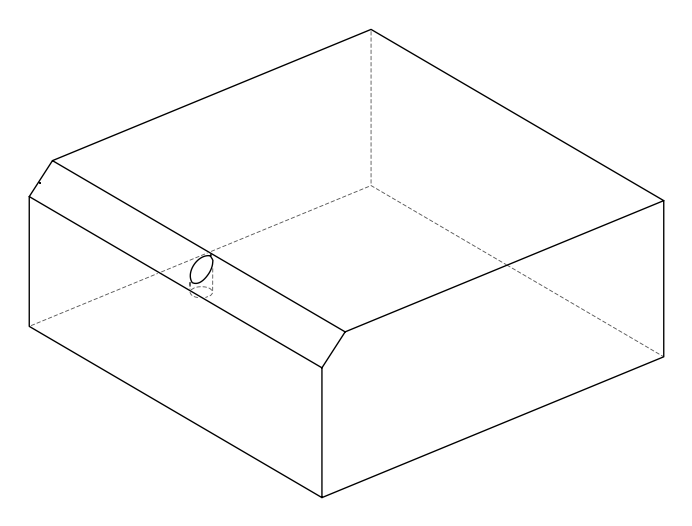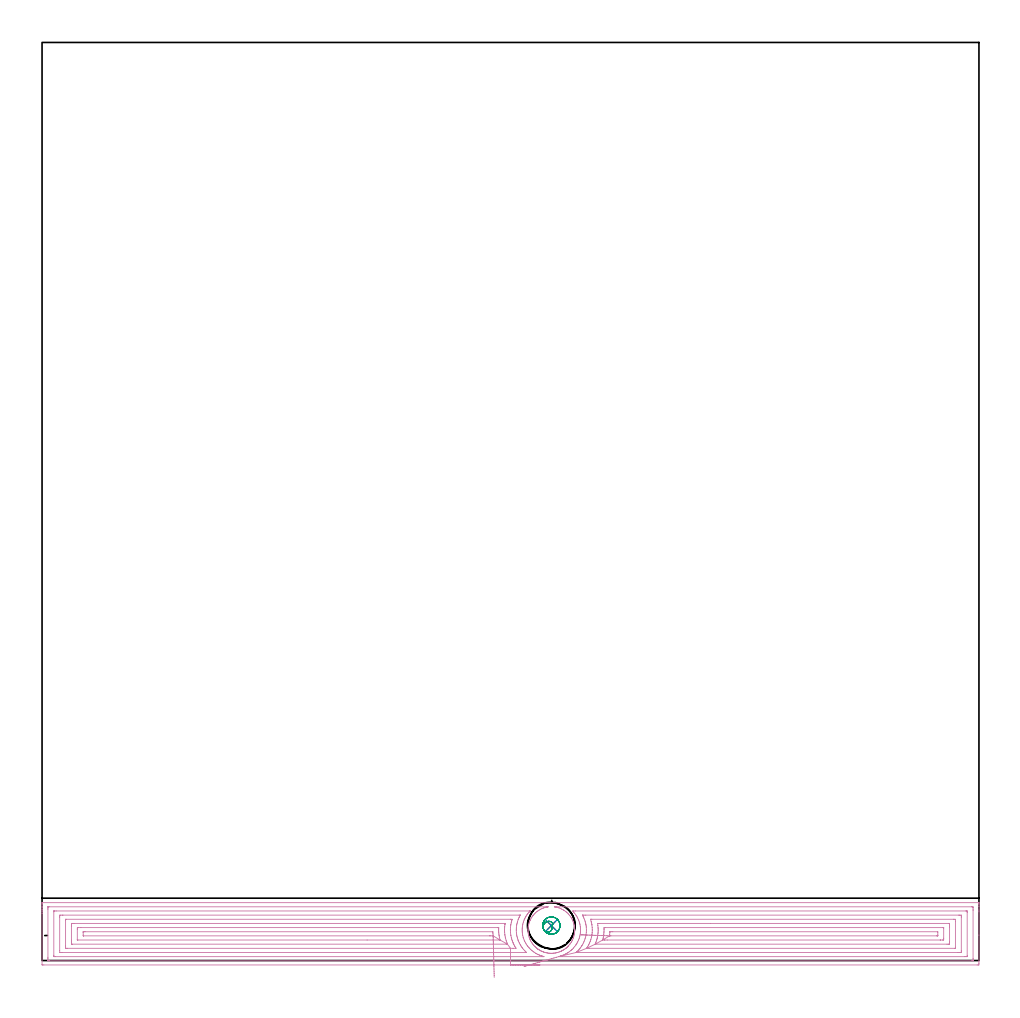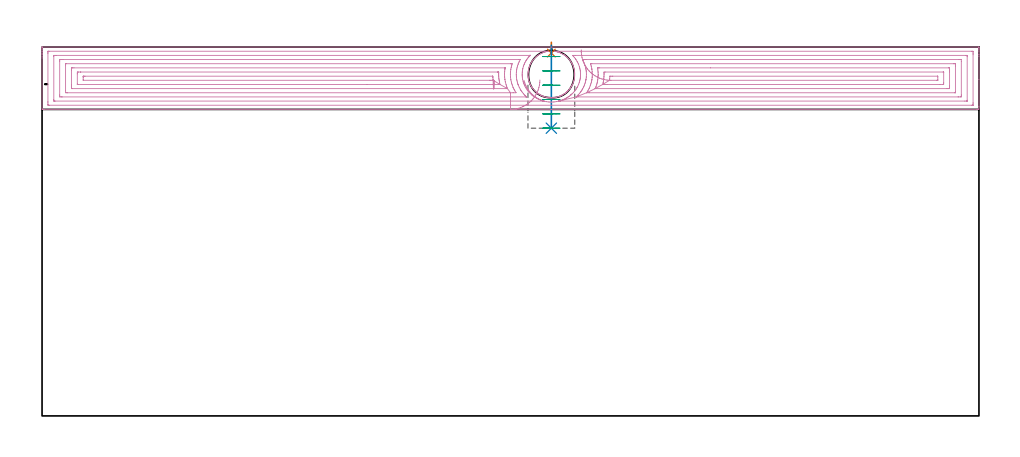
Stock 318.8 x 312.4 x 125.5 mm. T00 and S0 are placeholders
(PLAN: 4 operations, 3 tool changes, 21.4 min)
(1 SPOT_DRILL | STEP1POCKET | NXT0321_9005460120000 | 0.03 min | 76 mm3)
(2 DRILL_BLIND_HOLE_INTO_CENTER | STEP1POCKET | NXT0301_128 | 0.11 min | 2919 mm3)
(3 MILL_ROUGH_BLIND_HOLE_CONTOUR | STEP1POCKET | NXT0201_013 | Spiral | 0.73 min | 2484 mm3)
(4 AREA_MILL | FG_CHAMFER_SURFACE | UGT0205_001 | 20.49 min | 69795 mm3)
(TOOL NXT0321_9005460120000 | NC Spot Drill, 142deg, 12mm, Carbide, Uncoated | D12 PA142 FL30 Z2)
(TOOL NXT0301_128 | Carbide Drill 12mm [861.1-1200-036A1-GP GC34] | D12 PA150 FL37.4 Z2)
(TOOL NXT0201_013 | ENDMILL 10mm | D10 FL30 Z4)
(TOOL UGT0205_001 | Chamfer Mill 20 x 3 x 45 deg. | D20 FL50 Z2)
(OP 1 SPOT_DRILL)
G17 G21 G94 G90
T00 M6
G54
G17 G0 G90 X173.3 Y11.9 S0 M3
G43 Z135.5 H0
G94 G81 G98 Z123.466 F250. R127.15
G80
M5
M2
(OP 2 DRILL_BLIND_HOLE_INTO_CENTER)
G17 G21 G94 G90
T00 M6
G54
G17 G0 G90 X173.3 Y11.9 S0 M3
G43 Z135.5 H1
G94 G81 G98 Z97.9 F250. R126.15
G80
M5
M2
(OP 3 MILL_ROUGH_BLIND_HOLE_CONTOUR)
G17 G21 G94 G90
T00 M6
G54
G17 G0 G90 X173.3 Y11.9 S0 M3
G43 Z135.5 H0
Z122.275
G94 G3 X173.756 Y12.508 R0.475 F250.
X172.888 Y13.316 R1.157
X170.854 Y12.513 R1.971
X170.809 Y10.319 R1.984
X174.881 Y9.409 R2.95
X170.809 Y10.319 R-2.95
X172.845 Y9.864 R1.475
X173.3 Y11.9 R1.475
G0 Z117.4
G3 X173.756 Y12.508 R0.475
X172.888 Y13.316 R1.157
X170.854 Y12.513 R1.971
X170.809 Y10.319 R1.984
X174.881 Y9.409 R2.95
X170.809 Y10.319 R-2.95
X172.845 Y9.864 R1.475
X173.3 Y11.9 R1.475
G0 Z112.525
G3 X173.756 Y12.508 R0.475
X172.888 Y13.316 R1.157
X170.854 Y12.513 R1.971
X170.809 Y10.319 R1.984
X174.881 Y9.409 R2.95
X170.809 Y10.319 R-2.95
X172.845 Y9.864 R1.475
X173.3 Y11.9 R1.475
G0 Z107.65
G3 X173.756 Y12.508 R0.475
X172.888 Y13.316 R1.157
X170.854 Y12.513 R1.971
X170.809 Y10.319 R1.984
X174.881 Y9.409 R2.95
X170.809 Y10.319 R-2.95
X172.845 Y9.864 R1.475
X173.3 Y11.9 R1.475
G0 Z102.775
G3 X173.756 Y12.508 R0.475
X172.888 Y13.316 R1.157
X170.854 Y12.513 R1.971
X170.809 Y10.319 R1.984
X174.881 Y9.409 R2.95
X170.809 Y10.319 R-2.95
X172.845 Y9.864 R1.475
X173.3 Y11.9 R1.475
G0 Z97.9
G3 X173.756 Y12.508 R0.475
X172.888 Y13.316 R1.157
X170.854 Y12.513 R1.971
X170.809 Y10.319 R1.984
X174.881 Y9.409 R2.95
X170.809 Y10.319 R-2.95
X172.845 Y9.864 R1.475
X173.3 Y11.9 R1.475
G0 Z135.5
M5
M2
(OP 4 AREA_MILL)
G17 G21 G94 G90
T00 M6
G54
G17 G0 G90 X169.4 Y-1.5 S1061 M3
G43 Z135.5 H0
Z114.3
G94 G1 X169.362 Z113.428 F250.
X169.248 Z112.564
X169.059 Z111.712
X168.797 Z110.88
X168.463 Z110.074
X168.06 Z109.3
X167.592 Z108.564
X167.06 Z107.872
X166.471 Z107.229
X165.828 Z106.64
X165.136 Z106.109
X164.4 Z105.64
X163.626 Z105.237
X162.82 Z104.903
X161.988 Z104.641
X161.137 Z104.452
X160.272 Z104.338
X159.4 Z104.3
X0.601
X0.168 Y-1.496 Z104.302
X0.01 Y-1.491 Z104.306
X0. Y-1.33 Z104.467
Y16.002 Z121.797
Y16.596 Z122.39
Y17.172 Z122.969
Y17.478 Z123.274
Y18.054 Z123.85
Y18.36 Z124.155
Y18.972 Z124.771
Y19.382 Z125.181
Y19.694 Z125.484
X0.007 Y19.697 Z125.488
X0.154 Y19.7 Z125.5
X318.645
X318.793 Y19.697 Z125.488
X318.8 Y19.694 Z125.484
Y19.382 Z125.181
Y18.972 Z124.771
Y18.36 Z124.155
Y17.172 Z122.969
Y16.596 Z122.39
Y8.654 Z114.452
Y-0.448 Z105.349
X318.796 Y-1.042 Z104.755
X318.791 Y-1.491 Z104.306
X318.658 Y-1.495 Z104.302
X318.199 Y-1.5 Z104.3
X159.4
Y-0.086 Z105.714
X2.385 Y-0.085 Z105.715
X2.309 Y-0.084 Z105.716
X2.019 Y-0.079 Z105.721
X2.01 Y0.015 Z105.815
X2.003 Y0.218 Z106.018
X2.001 Y0.722 Z106.522
X2. Y1.103 Z106.903
Y17.478 Z123.278
X2.002 Y17.857 Z123.657
X2.01 Y18.239 Z124.039
X2.012 Y18.28 Z124.08
X2.029 Y18.281 Z124.081
X2.079 Y18.284 Z124.084
X2.181 Y18.285 Z124.085
X2.385 Y18.286 Z124.086
X171.903
X171.966 Y18.285 Z124.085
X172.256 Y18.279 Z124.079
X172.014 Y18.238 Z124.038
X171.914 Y18.221 Z124.021
X171.468 Y18.131 Z123.931
X171.19 Y18.063 Z123.863
X170.574 Y17.857 Z123.657
X170.124 Y17.679 Z123.479
X169.68 Y17.47 Z123.27
X169.168 Y17.185 Z122.985
X168.786 Y16.937 Z122.737
X168.378 Y16.632 Z122.432
X167.984 Y16.307 Z122.107
X167.892 Y16.223 Z122.023
X167.511 Y15.834 Z121.634
X167.149 Y15.429 Z121.229
X166.998 Y15.244 Z121.044
X166.754 Y14.901 Z120.701
X166.526 Y14.551 Z120.351
X166.306 Y14.167 Z119.967
X166.105 Y13.776 Z119.576
X166.059 Y13.673 Z119.473
X165.882 Y13.237 Z119.037
X165.727 Y12.795 Z118.595
X165.602 Y12.358 Z118.158
X165.504 Y11.917 Z117.717
X165.432 Y11.479 Z117.279
X165.384 Y11.039 Z116.839
X165.361 Y10.6 Z116.4
X165.362 Y10.161 Z115.961
X165.387 Y9.721 Z115.521
X165.436 Y9.283 Z115.083
X165.511 Y8.843 Z114.643
X165.612 Y8.405 Z114.205
X165.741 Y7.964 Z113.764
X165.893 Y7.527 Z113.327
X165.994 Y7.274 Z113.074
X166.105 Y7.024 Z112.824
X166.299 Y6.649 Z112.449
X166.558 Y6.205 Z112.005
X166.601 Y6.139 Z111.939
X166.624 Y6.104 Z111.903
X166.685 Y6.013 Z111.809
X166.843 Y5.772 Z111.57
X166.998 Y5.557 Z111.357
X167.279 Y5.22 Z111.019
X167.572 Y4.894 Z110.692
X167.627 Y4.837 Z110.635
X167.729 Y4.734 Z110.531
X167.892 Y4.578 Z110.376
X168.024 Y4.465 Z110.263
X168.226 Y4.291 Z110.09
X168.321 Y4.214 Z110.013
X168.568 Y4.016 Z109.814
X168.651 Y3.955 Z109.752
X168.676 Y3.937 Z109.734
X168.786 Y3.861 Z109.658
X169.106 Y3.662 Z109.458
X169.229 Y3.584 Z109.381
X169.611 Y3.368 Z109.166
X169.68 Y3.328 Z109.127
X169.83 Y3.255 Z109.054
X170.072 Y3.139 Z108.935
X170.321 Y3.034 Z108.833
X170.574 Y2.936 Z108.733
X170.657 Y2.909 Z108.707
X171.019 Y2.795 Z108.592
X171.468 Y2.673 Z108.47
X171.836 Y2.596 Z108.394
X171.914 Y2.58 Z108.378
X172.362 Y2.515 Z108.31
X172.675 Y2.483 Z108.281
X172.782 Y2.475 Z108.269
X172.809 Y2.472 Z108.267
X172.977 Y2.462 Z108.258
X173.032 Y2.459 Z108.254
X173.256 Y2.455 Z108.243
X173.48 Y2.457 Z108.25
X173.674 Y2.467 Z108.258
X173.704 Y2.468 Z108.26
X173.936 Y2.486 Z108.283
X174.062 Y2.496 Z108.295
X174.15 Y2.504 Z108.302
X174.566 Y2.564 Z108.356
X174.598 Y2.568 Z108.361
X175.044 Y2.651 Z108.45
X175.493 Y2.767 Z108.565
X175.938 Y2.911 Z108.709
X176.335 Y3.063 Z108.863
X176.37 Y3.077 Z108.877
X176.526 Y3.138 Z108.936
X176.797 Y3.269 Z109.063
X176.832 Y3.286 Z109.08
X176.984 Y3.368 Z109.166
X177.185 Y3.477 Z109.276
X177.283 Y3.53 Z109.33
X177.496 Y3.662 Z109.461
X177.726 Y3.802 Z109.602
X178.029 Y4.015 Z109.815
X178.151 Y4.11 Z109.91
X178.325 Y4.249 Z110.045
X178.329 Y4.253 Z110.049
X178.432 Y4.339 Z110.138
X178.594 Y4.477 Z110.276
X178.62 Y4.499 Z110.297
X178.664 Y4.543 Z110.34
X178.73 Y4.607 Z110.405
X178.9 Y4.775 Z110.573
X178.963 Y4.837 Z110.634
X179.021 Y4.893 Z110.692
X179.027 Y4.9 Z110.699
X179.514 Y5.45 Z111.247
X179.604 Y5.572 Z111.368
X179.754 Y5.772 Z111.57
X180.042 Y6.205 Z112.005
X180.304 Y6.649 Z112.449
X180.408 Y6.844 Z112.644
X180.7 Y7.527 Z113.327
X180.859 Y7.964 Z113.764
X180.988 Y8.405 Z114.205
X181.089 Y8.843 Z114.643
X181.164 Y9.283 Z115.083
X181.213 Y9.721 Z115.521
X181.238 Y10.161 Z115.961
X181.239 Y10.6 Z116.4
X181.216 Y11.039 Z116.839
X181.168 Y11.479 Z117.279
X181.096 Y11.917 Z117.717
X180.998 Y12.358 Z118.158
X180.873 Y12.795 Z118.595
X180.718 Y13.237 Z119.037
X180.538 Y13.673 Z119.473
X180.408 Y13.956 Z119.756
X180.247 Y14.256 Z120.056
X180.074 Y14.551 Z120.351
X179.803 Y14.958 Z120.758
X179.514 Y15.355 Z121.155
X179.453 Y15.429 Z121.229
X179.047 Y15.876 Z121.676
X178.618 Y16.307 Z122.107
X178.403 Y16.49 Z122.29
X178.182 Y16.666 Z122.466
X177.726 Y17. Z122.8
X177.583 Y17.095 Z122.895
X177.436 Y17.185 Z122.985
X176.832 Y17.512 Z123.312
X176.388 Y17.716 Z123.516
X175.938 Y17.894 Z123.694
X175.676 Y17.982 Z123.782
X175.412 Y18.063 Z123.863
X175.044 Y18.15 Z123.95
X174.598 Y18.235 Z124.035
X174.566 Y18.24 Z124.04
X174.33 Y18.279 Z124.079
X174.566 Y18.285 Z124.085
X174.585
X316.415
X316.491 Y18.284 Z124.084
X316.781 Y18.279 Z124.079
X316.79 Y18.185 Z123.985
X316.797 Y17.982 Z123.782
X316.799 Y17.478 Z123.278
X316.8 Y17.098 Z122.898
Y0.722 Z106.522
X316.798 Y0.343 Z106.143
X316.79 Y-0.039 Z105.761
X316.788 Y-0.08 Z105.72
X316.771 Y-0.081 Z105.719
X316.721 Y-0.084 Z105.716
X316.619 Y-0.085 Z105.715
X316.415 Y-0.086 Z105.714
X159.4
Y1.328 Z107.128
X4.447 Y1.329 Z107.129
X4.169 Y1.331 Z107.131
X4.077 Y1.333 Z107.133
X4.012 Y1.335 Z107.135
X4.008 Y1.436 Z107.236
X4.003 Y1.604 Z107.404
X4. Y1.771 Z107.571
X4.001 Y16.596 Z122.396
Y16.762 Z122.562
X4.006 Y16.819 Z122.619
X4.01 Y16.859 Z122.659
X4.032 Y16.865 Z122.665
X4.169 Y16.867 Z122.667
X4.784 Y16.871 Z122.671
X166.003
X166.052 Y16.87 Z122.67
X166.077 Y16.868 Z122.668
X166.078
X166.068 Y16.853 Z122.653
X165.742 Y16.5 Z122.3
X165.645 Y16.391 Z122.191
X165.335 Y16.021 Z121.821
X165.105 Y15.714 Z121.514
X164.96 Y15.51 Z121.31
X164.753 Y15.204 Z121.004
X164.614 Y14.97 Z120.77
X164.537 Y14.832 Z120.632
X164.305 Y14.394 Z120.194
X164.101 Y13.951 Z119.751
X164.03 Y13.783 Z119.583
X163.861 Y13.346 Z119.146
X163.79 Y13.138 Z118.938
X163.77 Y13.069 Z118.869
X163.605 Y12.439 Z118.239
X163.549 Y12.187 Z117.987
X163.464 Y11.697 Z117.497
X163.417 Y11.305 Z117.105
X163.385 Y10.893 Z116.693
X163.371 Y10.423 Z116.223
X163.378 Y10.018 Z115.818
X163.411 Y9.541 Z115.341
X163.471 Y9.044 Z114.844
X163.538 Y8.659 Z114.459
X163.714 Y7.922 Z113.722
X163.758 Y7.777 Z113.577
X163.861 Y7.454 Z113.254
X164.078 Y6.895 Z112.695
X164.24 Y6.52 Z112.32
X164.517 Y6.013 Z111.813
X164.753 Y5.608 Z111.408
X165.071 Y5.131 Z110.931
X165.317 Y4.802 Z110.602
X165.645 Y4.408 Z110.208
X165.791 Y4.249 Z110.049
X166.157 Y3.87 Z109.67
X166.537 Y3.523 Z109.323
X166.722 Y3.368 Z109.168
X167.114 Y3.054 Z108.854
X167.429 Y2.83 Z108.63
X167.982 Y2.486 Z108.286
X168.321 Y2.294 Z108.094
X168.738 Y2.074 Z107.874
X169.213 Y1.86 Z107.66
X169.321 Y1.817 Z107.617
X169.893 Y1.604 Z107.404
X170.106 Y1.534 Z107.334
X170.209 Y1.502 Z107.302
X170.409 Y1.445 Z107.245
X170.561 Y1.401 Z107.201
X170.699 Y1.36 Z107.16
X170.777 Y1.335 Z107.135
X170.722 Y1.333 Z107.133
X170.536 Y1.33 Z107.13
X170.384 Y1.329 Z107.129
X170.234 Y1.328 Z107.128
X159.4
Y2.743 Z108.543
X6.846
X6.584 Y2.745 Z108.545
X6.114 Y2.75 Z108.55
X6.01 Y2.757 Z108.557
X6. Y3.368 Z109.168
X6.001 Y14.832 Z120.632
X6.008 Y15.25 Z121.05
X6.013 Y15.45 Z121.25
X6.218 Y15.453 Z121.253
X6.846 Y15.456 Z121.256
X7.106 Y15.457 Z121.257
X162.337
X162.629 Y15.455 Z121.255
X162.695 Y15.452 Z121.252
X162.712 Y15.451 Z121.251
X162.711 Y15.443 Z121.243
X162.697 Y15.409 Z121.209
X162.404 Y14.832 Z120.632
X162.3 Y14.611 Z120.411
X162.076 Y14.106 Z119.906
X162.034 Y13.993 Z119.793
X162.019 Y13.951 Z119.751
X161.81 Y13.332 Z119.132
X161.738 Y13.069 Z118.869
X161.624 Y12.634 Z118.434
X161.534 Y12.187 Z117.987
X161.483 Y11.892 Z117.692
X161.414 Y11.305 Z117.105
X161.395 Y11.096 Z116.896
X161.371 Y10.423 Z116.223
Y10.239 Z116.039
X161.409 Y9.541 Z115.341
X161.43 Y9.298 Z115.098
X161.524 Y8.659 Z114.459
X161.607 Y8.241 Z114.041
X161.726 Y7.777 Z113.577
X161.81 Y7.474 Z113.274
X161.956 Y7.014 Z112.814
X162. Y6.895 Z112.695
X162.076 Y6.692 Z112.492
X162.379 Y6.013 Z111.813
X162.711 Y5.386 Z111.186
X162.863 Y5.131 Z110.931
X162.969 Y4.96 Z110.76
X163.259 Y4.531 Z110.331
X163.468 Y4.249 Z110.049
X163.861 Y3.768 Z109.568
X164.222 Y3.368 Z109.168
X164.426 Y3.154 Z108.954
X164.753 Y2.833 Z108.633
X164.826 Y2.758 Z108.558
X164.832 Y2.75 Z108.55
X164.818 Y2.748 Z108.548
X164.753 Y2.745 Z108.545
X164.492 Y2.743 Z108.543
X159.4
Y4.157 Z109.957
X8.63
X8.537 Y4.158 Z109.958
X8.349 Y4.161 Z109.961
X8.01 Y4.167 Z109.967
X8.008 Y4.249 Z110.049
X8.001 Y4.872 Z110.672
X8. Y13.691 Z119.491
X8.003 Y13.951 Z119.751
X8.007 Y14.027 Z119.827
X8.008 Y14.032 Z119.832
X8.032 Y14.036 Z119.836
X8.131 Y14.04 Z119.84
X8.256 Y14.042 Z119.842
X159.4 Y14.043 Z119.843
X159.494 Y14.041 Z119.841
X159.681 Y14.036 Z119.836
X159.973 Y14.026 Z119.826
X159.951 Y13.951 Z119.751
X159.827 Y13.529 Z119.329
X159.703 Y13.069 Z118.869
X159.643 Y12.828 Z118.628
X159.514 Y12.187 Z117.987
X159.497 Y12.091 Z117.891
X159.401 Y11.305 Z117.105
X159.4 Y11.294 Z117.094
X159.364 Y10.459 Z116.259
X159.4 Y9.492 Z115.292
X159.508 Y8.659 Z114.459
X159.526 Y8.534 Z114.334
X159.696 Y7.777 Z113.577
X159.818 Y7.308 Z113.108
X159.949 Y6.895 Z112.695
X160.06 Y6.576 Z112.376
X160.266 Y6.039 Z111.839
X160.292 Y5.978 Z111.778
X160.462 Y5.61 Z111.41
X160.57 Y5.399 Z111.199
X160.713 Y5.131 Z110.931
X160.883 Y4.827 Z110.627
X161.184 Y4.315 Z110.115
X161.222 Y4.249 Z110.049
X161.271 Y4.164 Z109.964
X160.292 Y4.157 Z109.957
X159.4
X158.358 Y5.578 Z111.378
X158.331 Y5.576 Z111.376
X158.212 Y5.573 Z111.373
X158.063 Y5.572 Z111.372
X10.265 Y5.571 Z111.371
X10.146 Y5.572 Z111.372
X10.067 Y5.575 Z111.375
X10.023 Y5.578 Z111.378
X10.01 Y5.582 Z111.382
X10.008 Y5.604 Z111.404
X10.003 Y6.013 Z111.813
X10. Y6.423 Z112.223
Y6.895 Z112.695
Y11.714 Z117.514
X10.002 Y12.187 Z117.987
X10.005 Y12.591 Z118.391
X10.01 Y12.618 Z118.418
X10.026 Y12.622 Z118.422
X10.079 Y12.625 Z118.425
X10.191 Y12.628 Z118.428
X10.414 Y12.629 Z118.429
X10.859
X157.46 Y12.628 Z118.428
X157.508 Y12.627 Z118.427
X157.548 Y12.623 Z118.423
X157.564 Y12.621 Z118.421
X157.562 Y12.6 Z118.4
X157.514 Y12.287 Z118.087
X157.501 Y12.187 Z117.987
X157.422 Y11.496 Z117.296
X157.409 Y11.305 Z117.105
X157.376 Y10.66 Z116.46
X157.371 Y10.423 Z116.223
X157.392 Y9.762 Z115.562
X157.407 Y9.541 Z115.341
X157.483 Y8.791 Z114.591
X157.503 Y8.659 Z114.459
X157.616 Y7.994 Z113.794
X157.663 Y7.777 Z113.577
X157.677 Y7.717 Z113.517
X157.899 Y6.895 Z112.695
X158.024 Y6.491 Z112.291
X158.203 Y6.013 Z111.813
X158.336 Y5.654 Z111.454
X158.356 Y5.595 Z111.395
X158.358 Y5.578 Z111.378
X155.832 Y6.986 Z112.786
X110.612 Y6.985 Z112.785
X12.199 Y6.986 Z112.786
X12.106
X12.026 Y6.99 Z112.79
X12.012 Y6.992 Z112.792
X12.007 Y6.999 Z112.799
X12.002 Y7.013 Z112.813
X12.001 Y7.028 Z112.828
X12. Y7.091 Z112.891
X12.001 Y10.619 Z116.419
X12.003 Y10.815 Z116.615
X12.01 Y11.201 Z117.001
X12.199 Y11.21 Z117.01
X12.292 Y11.212 Z117.012
X13.091 Y11.215 Z117.015
X13.182
X154.939 Y11.214 Z117.014
X155.032
X155.323 Y11.208 Z117.008
X155.385 Y11.206 Z117.006
X155.387 Y11.164 Z116.964
Y11.12 Z116.92
X155.381 Y10.868 Z116.668
X155.371 Y10.423 Z116.223
X155.383 Y9.984 Z115.784
X155.406 Y9.541 Z115.341
X155.451 Y9.035 Z114.835
X155.498 Y8.659 Z114.459
X155.541 Y8.371 Z114.171
X155.649 Y7.777 Z113.577
X155.832 Y6.986 Z112.786
X153.495 Y8.406 Z114.206
X153.414 Y8.403 Z114.203
X153.155 Y8.401 Z114.201
X152.525 Y8.4 Z114.2
X152.263
X14.1
X14.067 Y8.401 Z114.201
X14.036 Y8.403 Z114.203
X14.01 Y8.406 Z114.206
X14.007 Y8.449 Z114.249
X14. Y8.642 Z114.442
Y9.524 Z115.324
Y9.541 Z115.341
X14.003 Y9.757 Z115.557
X14.006 Y9.783 Z115.583
X14.009 Y9.791 Z115.591
X14.036 Y9.794 Z115.594
X14.175 Y9.798 Z115.598
X14.35 Y9.8 Z115.6
X14.613
X153.243
X153.313 Y9.799 Z115.599
X153.358 Y9.795 Z115.595
X153.375 Y9.792 Z115.592
X153.379 Y9.768 Z115.568
X153.399 Y9.541 Z115.341
X153.42 Y9.279 Z115.079
X153.479 Y8.659 Z114.459
X153.493 Y8.487 Z114.287
X153.495 Y8.406 Z114.206
X153.512 Y7.763 Z113.617
X153.529 Y7.071 Z113.086
X153.548 Y6.336 Z112.617
X153.568 Y5.562 Z112.215
X153.589 Y4.756 Z111.881
X153.611 Y3.924 Z111.619
X153.633 Y3.073 Z111.43
X153.655 Y2.208 Z111.316
X153.678 Y1.337 Z111.278
X153.7 Y0.466 Z111.317
X153.722 Y-0.399 Z111.431
X153.744 Y-1.25 Z111.62
X153.766 Y-2.082 Z111.882
X153.787 Y-2.888 Z112.216
X153.807 Y-3.661 Z112.619
X153.826 Y-4.397 Z113.088
X153.843 Y-5.088 Z113.619
X153.86 Y-5.731 Z114.209
G0 X164.005 Y-2.024 Z114.144
G1 X164.262 Y-1.951 Z113.313
X164.587 Y-1.858 Z112.509
X164.978 Y-1.747 Z111.737
X165.433 Y-1.618 Z111.004
X165.947 Y-1.471 Z110.315
X166.517 Y-1.309 Z109.675
X167.139 Y-1.132 Z109.089
X167.807 Y-0.942 Z108.562
X168.518 Y-0.74 Z108.097
X169.264 Y-0.527 Z107.698
X170.041 Y-0.306 Z107.369
X170.842 Y-0.078 Z107.111
X171.663 Y0.155 Z106.927
X172.495 Y0.392 Z106.817
X173.333 Y0.631 Z106.784
X174.172 Y0.869 Z106.827
X175.003 Y1.106 Z106.945
X175.821 Y1.339 Z107.139
X176.35 Y1.491 Z107.291
X176.437 Y1.518 Z107.318
X176.698 Y1.604 Z107.404
X177.157 Y1.772 Z107.572
X177.243 Y1.805 Z107.605
X177.526 Y1.92 Z107.72
X177.723 Y2.011 Z107.811
X178.135 Y2.216 Z108.016
X178.311 Y2.311 Z108.111
X178.622 Y2.486 Z108.286
X178.873 Y2.638 Z108.438
X179.027 Y2.737 Z108.537
X179.403 Y2.996 Z108.796
X179.891 Y3.368 Z109.168
X179.901 Y3.376 Z109.176
X179.919 Y3.391 Z109.191
X180.214 Y3.655 Z109.455
X180.367 Y3.806 Z109.606
X180.811 Y4.249 Z110.049
X181.221 Y4.726 Z110.526
X181.529 Y5.131 Z110.931
X181.602 Y5.232 Z111.032
X181.703 Y5.382 Z111.182
X181.945 Y5.775 Z111.575
X182.085 Y6.013 Z111.813
X182.265 Y6.34 Z112.14
X182.518 Y6.895 Z112.695
X182.541 Y6.949 Z112.749
X182.595 Y7.076 Z112.876
X182.78 Y7.595 Z113.395
X182.837 Y7.777 Z113.577
X182.976 Y8.282 Z114.082
X183.062 Y8.659 Z114.459
X183.123 Y9.019 Z114.819
X183.189 Y9.541 Z115.341
X183.21 Y9.815 Z115.615
X183.229 Y10.423 Z116.223
X183.227 Y10.681 Z116.481
X183.183 Y11.305 Z117.105
X183.146 Y11.643 Z117.443
X183.051 Y12.187 Z117.987
X182.969 Y12.556 Z118.356
X182.825 Y13.069 Z118.869
X182.595 Y13.729 Z119.529
X182.497 Y13.951 Z119.751
X182.249 Y14.49 Z120.29
X182.063 Y14.832 Z120.632
X181.703 Y15.413 Z121.213
X181.491 Y15.714 Z121.514
X181.2 Y16.104 Z121.904
X180.811 Y16.551 Z122.351
X180.773 Y16.596 Z122.396
X180.55 Y16.864 Z122.664
X180.811 Y16.867 Z122.667
X181.426 Y16.871 Z122.671
X314.353
X314.631 Y16.869 Z122.669
X314.723 Y16.867 Z122.667
X314.788 Y16.865 Z122.665
X314.792 Y16.763 Z122.563
X314.797 Y16.596 Z122.396
X314.799 Y16.429 Z122.229
X314.8 Y1.604 Z107.404
X314.799 Y1.438 Z107.238
X314.795 Y1.381 Z107.181
X314.791 Y1.341 Z107.141
X314.768 Y1.335 Z107.135
X314.631 Y1.333 Z107.133
X314.016 Y1.329 Z107.129
X176.35
X176.205 Y1.33 Z107.13
X176.021 Y1.333 Z107.133
X175.821 Y1.339 Z107.139
X181.77 Y2.748 Z108.548
X181.771 Y2.752 Z108.552
X181.805 Y2.787 Z108.587
X181.927 Y2.908 Z108.708
X182.046 Y3.028 Z108.828
X182.377 Y3.368 Z109.168
X182.483 Y3.479 Z109.279
X182.595 Y3.603 Z109.403
X182.894 Y3.95 Z109.75
X183.129 Y4.249 Z110.049
X183.282 Y4.453 Z110.253
X183.488 Y4.743 Z110.543
X183.64 Y4.981 Z110.781
X183.731 Y5.131 Z110.931
X183.97 Y5.537 Z111.337
X184.217 Y6.013 Z111.813
X184.27 Y6.122 Z111.922
X184.38 Y6.365 Z112.165
X184.534 Y6.743 Z112.543
X184.59 Y6.895 Z112.695
X184.766 Y7.396 Z113.196
X184.875 Y7.777 Z113.577
X185.04 Y8.43 Z114.23
X185.082 Y8.659 Z114.459
X185.108 Y8.821 Z114.621
X185.197 Y9.541 Z115.341
X185.204 Y9.608 Z115.408
X185.236 Y10.423 Z116.223
X185.237 Y10.457 Z116.257
X185.192 Y11.305 Z117.105
X185.187 Y11.389 Z117.189
X185.131 Y11.81 Z117.61
X185.069 Y12.187 Z117.987
X185.025 Y12.43 Z118.23
X184.864 Y13.069 Z118.869
X184.755 Y13.44 Z119.24
X184.571 Y13.951 Z119.751
X184.38 Y14.443 Z120.243
X184.195 Y14.832 Z120.632
X184.026 Y15.182 Z120.982
X183.959 Y15.31 Z121.11
X183.893 Y15.438 Z121.238
X183.895 Y15.452 Z121.252
X183.907
X184.064 Y15.455 Z121.255
X184.38 Y15.457 Z121.257
X185.012
X311.954
X312.216 Y15.455 Z121.255
X312.686 Y15.45 Z121.25
X312.79 Y15.443 Z121.243
X312.8 Y14.832 Z120.632
X312.799 Y3.368 Z109.168
X312.792 Y2.95 Z108.75
X312.787 Y2.75 Z108.55
X312.582 Y2.747 Z108.547
X311.954 Y2.744 Z108.544
X311.694 Y2.743 Z108.543
X182.018
X181.803 Y2.745 Z108.545
X181.772 Y2.746 Z108.546
X181.77 Y2.748 Z108.548
X185.339 Y4.183 Z109.983
X185.376 Y4.249 Z110.049
X185.666 Y4.741 Z110.541
X185.889 Y5.131 Z110.931
X185.985 Y5.308 Z111.108
X186.164 Y5.661 Z111.461
X186.271 Y5.907 Z111.707
X186.315 Y6.013 Z111.813
X186.523 Y6.54 Z112.34
X186.65 Y6.895 Z112.695
X186.75 Y7.198 Z112.998
X186.91 Y7.777 Z113.577
X186.94 Y7.892 Z113.692
X187.056 Y8.401 Z114.201
X187.094 Y8.622 Z114.422
X187.099 Y8.659 Z114.459
X187.188 Y9.411 Z115.211
X187.197 Y9.541 Z115.341
X187.229 Y10.251 Z116.051
X187.231 Y10.423 Z116.223
X187.228 Y10.593 Z116.393
X187.187 Y11.305 Z117.105
X187.096 Y12.147 Z117.947
X187.09 Y12.187 Z117.987
X187.056 Y12.384 Z118.184
X186.899 Y13.069 Z118.869
X186.85 Y13.273 Z119.073
X186.646 Y13.951 Z119.751
X186.631 Y14.004 Z119.804
X186.626 Y14.03 Z119.83
X186.633 Y14.036 Z119.836
X186.682 Y14.038 Z119.838
X186.869 Y14.042 Z119.842
X186.963 Y14.043 Z119.843
X187.056
X310.17
X310.264 Y14.042 Z119.842
X310.451 Y14.039 Z119.839
X310.79 Y14.033 Z119.833
X310.792 Y13.951 Z119.751
X310.799 Y13.329 Z119.129
X310.8 Y4.509 Z110.309
X310.797 Y4.249 Z110.049
X310.793 Y4.173 Z109.973
X310.792 Y4.168 Z109.968
X310.768 Y4.164 Z109.964
X310.669 Y4.16 Z109.96
X310.544 Y4.158 Z109.958
X186.164 Y4.157 Z109.957
X185.361 Y4.161 Z109.961
X185.355 Y4.163 Z109.963
X185.339 Y4.183 Z109.983
X188.237 Y5.577 Z111.377
X188.236 Y5.585 Z111.385
X188.244 Y5.617 Z111.417
X188.271 Y5.694 Z111.494
X188.393 Y6.013 Z111.813
X188.513 Y6.337 Z112.137
X188.706 Y6.895 Z112.695
X188.738 Y6.997 Z112.797
X188.84 Y7.368 Z113.168
X188.922 Y7.697 Z113.497
X188.939 Y7.777 Z113.577
X189.067 Y8.435 Z114.235
X189.1 Y8.659 Z114.459
X189.168 Y9.217 Z115.017
X189.196 Y9.541 Z115.341
X189.22 Y10.048 Z115.848
X189.229 Y10.423 Z116.223
X189.211 Y10.938 Z116.738
X189.188 Y11.305 Z117.105
X189.13 Y11.9 Z117.7
X189.039 Y12.615 Z118.415
X189.137 Y12.622 Z118.422
X189.289 Y12.625 Z118.425
X189.732 Y12.628 Z118.428
X227.425 Y12.629 Z118.429
X308.535
X308.654 Y12.628 Z118.428
X308.733 Y12.625 Z118.425
X308.777 Y12.622 Z118.422
X308.79 Y12.618 Z118.418
X308.792 Y12.596 Z118.396
X308.797 Y12.187 Z117.987
X308.8 Y11.777 Z117.577
Y11.305 Z117.105
Y6.486 Z112.286
X308.798 Y6.013 Z111.813
X308.795 Y5.609 Z111.409
X308.791 Y5.582 Z111.382
X308.775 Y5.578 Z111.378
X308.721 Y5.575 Z111.375
X308.609 Y5.572 Z111.372
X308.386 Y5.571 Z111.371
X307.941
X188.395 Y5.572 Z111.372
X188.286 Y5.573 Z111.373
X188.237 Y5.577 Z111.377
X190.787 Y6.999 Z112.799
X190.901 Y7.504 Z113.304
X190.958 Y7.777 Z113.577
X191.048 Y8.24 Z114.04
X191.107 Y8.659 Z114.459
X191.152 Y9.02 Z114.82
X191.196 Y9.541 Z115.341
X191.213 Y9.841 Z115.641
X191.229 Y10.423 Z116.223
X191.226 Y10.71 Z116.51
X191.224 Y11.022 Z116.822
X191.226 Y11.208 Z117.008
X191.608 Y11.214 Z117.014
X306.601
X306.694
X306.774 Y11.21 Z117.01
X306.788 Y11.208 Z117.008
X306.793 Y11.201 Z117.001
X306.798 Y11.187 Z116.987
X306.799 Y11.172 Z116.972
X306.8 Y11.109 Z116.909
X306.799 Y7.581 Z113.381
X306.797 Y7.385 Z113.185
X306.79 Y6.999 Z112.799
X306.601 Y6.99 Z112.79
X306.508 Y6.988 Z112.788
X305.709 Y6.985 Z112.785
X305.618
X192.318
X191.517 Y6.986 Z112.786
X191.424 Y6.987 Z112.787
X190.787 Y6.999 Z112.799
X193.113 Y8.406 Z114.206
X193.107 Y8.467 Z114.267
X193.124 Y8.659 Z114.459
X193.14 Y8.818 Z114.618
X193.216 Y9.713 Z115.513
X193.223 Y9.765 Z115.565
X193.228 Y9.795 Z115.595
X193.237 Y9.796 Z115.596
X193.301 Y9.798 Z115.598
X193.931 Y9.8 Z115.6
X194.193
X304.7
X304.733 Y9.799 Z115.599
X304.764 Y9.797 Z115.597
X304.79 Y9.794 Z115.594
X304.8 Y9.541 Z115.341
Y8.659 Z114.459
X304.797 Y8.443 Z114.243
X304.794 Y8.417 Z114.217
X304.792 Y8.409 Z114.209
X304.764 Y8.407 Z114.207
X304.625 Y8.402 Z114.202
X304.45 Y8.4 Z114.2
X193.563
X193.301 Y8.402 Z114.202
X193.17 Y8.404 Z114.204
X193.113 Y8.406 Z114.206
X192.244 Y8.437 Z114.275
X191.385 Y8.468 Z114.42
X190.541 Y8.498 Z114.639
X189.719 Y8.528 Z114.931
X188.926 Y8.556 Z115.294
X188.168 Y8.583 Z115.724
X187.45 Y8.609 Z116.219
X186.777 Y8.633 Z116.774
X186.156 Y8.655 Z117.386
X185.59 Y8.676 Z118.05
X185.085 Y8.694 Z118.761
X184.643 Y8.709 Z119.513
X184.268 Y8.723 Z120.3
X183.964 Y8.734 Z121.118
X183.731 Y8.742 Z121.959
X183.573 Y8.748 Z122.817
X183.49 Y8.751 Z123.685
X183.483 Z124.557
G0 Z135.5
M5
M2
